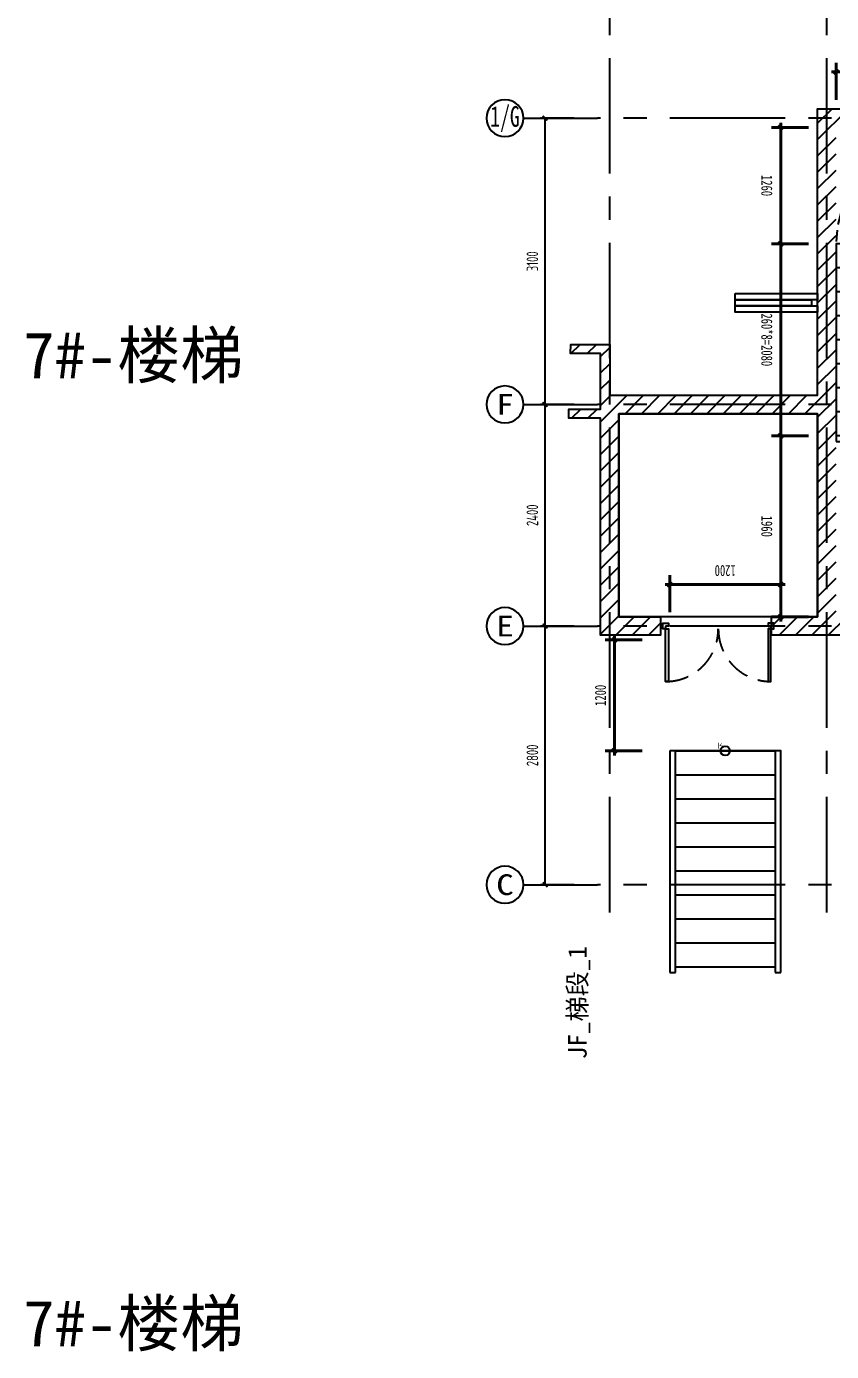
# Model space of a CAD drawing. Extents: x -678900 to 2378000, y 0 to 1840591.
# Drawn here: x -314097 to -305385, y 672621 to 686967 of the extents above; entities that cross this region are included whole.
import ezdxf
from ezdxf.enums import TextEntityAlignment as Align

# ---------------------------------------------------------------- set-up
doc = ezdxf.new("R2010")
doc.units = 0
doc.header["$LTSCALE"] = 1000
doc.header["$MEASUREMENT"] = 0
doc.header["$PDMODE"] = 1
for name, pattern in [('A10-一层平面_SEN24EA4_设计区$0$$0$HIDDEN', [0.375, 0.25, -0.125]), ('CENTER', [2, 1.25, -0.25, 0.25, -0.25]), ('HIDDEN', [0.375, 0.25, -0.125])]:
    doc.linetypes.add(name, pattern=pattern)
doc.layers.get('0').update_dxf_attribs({"linetype": 'CONTINUOUS'})
doc.layers.get('DEFPOINTS').update_dxf_attribs({"color": 8, "linetype": 'CONTINUOUS'})
for name, color, linetype in [('AD-AXIS-AXIS', 1, 'CENTER'), ('AD-AXIS-CRCL', 3, 'CONTINUOUS'), ('AD-AXIS-DIMS', 3, 'CONTINUOUS'), ('AD-AXIS-NUMB', 255, 'CONTINUOUS'), ('AD-SIGN', 195, 'CONTINUOUS'), ('AE-ELEV-4', 251, 'CONTINUOUS'), ('AE-HDWR', 8, 'CONTINUOUS'), ('AE-STAR', 51, 'CONTINUOUS'), ('AE-WALL', 255, 'CONTINUOUS'), ('AE-WALL-HACH', 15, 'CONTINUOUS'), ('AE-WIND', 11, 'CONTINUOUS'), ('C-XREF-INT', 7, 'CONTINUOUS')]:
    doc.layers.add(name, color=color, linetype=linetype)
doc.layers.add('AD-DIMS-OTSD-XK', color=61, linetype='CONTINUOUS', lineweight=40)
doc.layers.add('DEFPOINTS-1', color=251, linetype='CONTINUOUS', plot=False)
doc.styles.add('TH-STYLE1', font='', dxfattribs={"width": 0.7})
doc.styles.add('TH-STYLE2', font='', dxfattribs={"width": 0.7})
doc.styles.add('TH-STYLE3', font='TSSDENG', dxfattribs={"width": 0.7, "bigfont": 'TSSDCHN'})
doc.styles.add('仿宋字体50', font='', dxfattribs={"width": 0.7, "height": 120})
doc.styles.get('TH-STYLE1').set_extended_font_data('SimSun')
doc.styles.get('TH-STYLE2').set_extended_font_data('SimSun')
doc.styles.get('仿宋字体50').set_extended_font_data('SimSun')
doc.dimstyles.new('TH-DIM50', dxfattribs={"dimscale": 50, "dimtxt": 2.5, "dimasz": 1, "dimexe": 1, "dimexo": 1, "dimgap": 1.5, "dimtad": 1, "dimdec": 0, "dimdsep": 46, "dimtxsty": 'TH-STYLE3', "dimblk1": 'ARCHTICK', "dimblk2": 'ARCHTICK', "dimsah": 1, "dimcen": -1, "dimclrd": 256, "dimclre": 256, "dimclrt": 256, "dimazin": 0, "dimtfac": 1, "dimtdec": 0, "dimtix": 1, "dimtmove": 2, "dimatfit": 0, "dimldrblk": 'ARCHTICK', "dimfxl": 0, "dimtolj": 1, "dimtzin": 0, "dimlwd": -1, "dimlwe": -1, "dimarcsym": 0})
doc.dimstyles.new('TH-DIM50-CAD-REVIT', dxfattribs={"dimscale": 100, "dimtxt": 120, "dimasz": 0.5, "dimexe": 0.75, "dimexo": 0.5, "dimgap": 0.5, "dimtad": 1, "dimdec": 0, "dimdsep": 46, "dimtxsty": '仿宋字体50', "dimblk1": 'ARCHTICK', "dimblk2": 'ARCHTICK', "dimsah": 1, "dimcen": -1, "dimclrd": 256, "dimclre": 256, "dimclrt": 256, "dimazin": 0, "dimtfac": 1, "dimtdec": 0, "dimtix": 1, "dimtmove": 2, "dimatfit": 0, "dimldrblk": 'ARCHTICK', "dimfxl": 0, "dimtolj": 1, "dimtzin": 0, "dimlwd": -1, "dimlwe": -1, "dimarcsym": 0})

# ---------------------------------------------------------------- blocks, each defined once
blk = doc.blocks.new('DXMX_Viewblock_962519100913391582103')
at = {"layer": 'DEFPOINTS', "style": 'TH-STYLE2'}
blk.add_text('7#-楼梯', height=500, dxfattribs=at).set_placement((0, 0))
blk = doc.blocks.new('_ArchTick')
at = {"color": 0, "linetype": 'ByBlock', "const_width": 0.4}
blk.add_lwpolyline([(-0.5, -0.5), (0.5, 0.5)], dxfattribs=at)
blk = doc.blocks.new('*D358')
at = {"layer": 'AD-DIMS-OTSD-XK'}
for p, q in [((-3390, 600), (-2030, 600)), ((-3340, 300), (-3340, 700)), ((-2080, 300), (-2080, 700))]:
    blk.add_line(p, q, dxfattribs=at)
at = {"layer": 'DEFPOINTS', "color": 0}
for p in [(-2080, 600), (-3340, 200), (-2080, 200)]:
    blk.add_point(p, dxfattribs=at)
at = {"layer": 'AD-DIMS-OTSD-XK', "xscale": 50, "yscale": 50, "zscale": 50, "rotation": 180}
blk.add_blockref('_ArchTick', (-3340, 600), dxfattribs=at)
at = {"layer": 'AD-DIMS-OTSD-XK', "xscale": 50, "yscale": 50, "zscale": 50}
blk.add_blockref('_ArchTick', (-2080, 600), dxfattribs=at)
at = {"layer": 'AD-DIMS-OTSD-XK', "insert": (-2710, 750), "char_height": 120, "attachment_point": 5, "style": '仿宋字体50'}
blk.add_mtext('\\A1;1260', dxfattribs=at)
blk = doc.blocks.new('*D359')
at = {"layer": 'AD-DIMS-OTSD-XK'}
for p, q in [((-2130, 600), (50, 600)), ((-2080, 300), (-2080, 700)), ((0, 300), (0, 700))]:
    blk.add_line(p, q, dxfattribs=at)
at = {"layer": 'DEFPOINTS', "color": 0}
for p in [(0, 600), (-2080, 200), (0, 200)]:
    blk.add_point(p, dxfattribs=at)
at = {"layer": 'AD-DIMS-OTSD-XK', "xscale": 50, "yscale": 50, "zscale": 50, "rotation": 180}
blk.add_blockref('_ArchTick', (-2080, 600), dxfattribs=at)
at = {"layer": 'AD-DIMS-OTSD-XK', "xscale": 50, "yscale": 50, "zscale": 50}
blk.add_blockref('_ArchTick', (0, 600), dxfattribs=at)
at = {"layer": 'AD-DIMS-OTSD-XK', "insert": (-1040, 750), "char_height": 120, "attachment_point": 5, "style": '仿宋字体50'}
blk.add_mtext('\\A1;260*8=2080', dxfattribs=at)
blk = doc.blocks.new('*D360')
at = {"layer": 'AD-DIMS-OTSD-XK'}
for p, q in [((-50, 600), (2010, 600)), ((0, 300), (0, 700)), ((1960, 300), (1960, 700))]:
    blk.add_line(p, q, dxfattribs=at)
at = {"layer": 'DEFPOINTS', "color": 0}
for p in [(1960, 600), (0, 200), (1960, 200)]:
    blk.add_point(p, dxfattribs=at)
at = {"layer": 'AD-DIMS-OTSD-XK', "xscale": 50, "yscale": 50, "zscale": 50, "rotation": 180}
blk.add_blockref('_ArchTick', (0, 600), dxfattribs=at)
at = {"layer": 'AD-DIMS-OTSD-XK', "xscale": 50, "yscale": 50, "zscale": 50}
blk.add_blockref('_ArchTick', (1960, 600), dxfattribs=at)
at = {"layer": 'AD-DIMS-OTSD-XK', "insert": (980, 750), "char_height": 120, "attachment_point": 5, "style": '仿宋字体50'}
blk.add_mtext('\\A1;1960', dxfattribs=at)
blk = doc.blocks.new('*D361')
at = {"layer": 'AD-DIMS-OTSD-XK'}
for p, q in [((-2080, -2900), (-2080, -3300)), ((0, -2900), (0, -3300)), ((-2130, -3200), (50, -3200))]:
    blk.add_line(p, q, dxfattribs=at)
at = {"layer": 'DEFPOINTS', "color": 0}
for p in [(-2080, -2800), (0, -2800), (0, -3200)]:
    blk.add_point(p, dxfattribs=at)
at = {"layer": 'AD-DIMS-OTSD-XK', "xscale": 50, "yscale": 50, "zscale": 50, "rotation": 180}
blk.add_blockref('_ArchTick', (-2080, -3200), dxfattribs=at)
at = {"layer": 'AD-DIMS-OTSD-XK', "xscale": 50, "yscale": 50, "zscale": 50}
blk.add_blockref('_ArchTick', (0, -3200), dxfattribs=at)
at = {"layer": 'AD-DIMS-OTSD-XK', "insert": (-1040, -3350), "char_height": 120, "attachment_point": 5, "style": '仿宋字体50'}
blk.add_mtext('\\A1;260*8=2080', dxfattribs=at)
blk = doc.blocks.new('*D362')
at = {"layer": 'AD-DIMS-OTSD-XK'}
for p, q in [((-3340, -2900), (-3340, -3300)), ((-2080, -2900), (-2080, -3300)), ((-3390, -3200), (-2030, -3200))]:
    blk.add_line(p, q, dxfattribs=at)
at = {"layer": 'DEFPOINTS', "color": 0}
for p in [(-3340, -2800), (-2080, -2800), (-2080, -3200)]:
    blk.add_point(p, dxfattribs=at)
at = {"layer": 'AD-DIMS-OTSD-XK', "xscale": 50, "yscale": 50, "zscale": 50, "rotation": 180}
blk.add_blockref('_ArchTick', (-3340, -3200), dxfattribs=at)
at = {"layer": 'AD-DIMS-OTSD-XK', "xscale": 50, "yscale": 50, "zscale": 50}
blk.add_blockref('_ArchTick', (-2080, -3200), dxfattribs=at)
at = {"layer": 'AD-DIMS-OTSD-XK', "insert": (-2710, -3350), "char_height": 120, "attachment_point": 5, "style": '仿宋字体50'}
blk.add_mtext('\\A1;1260', dxfattribs=at)
blk = doc.blocks.new('*D363')
at = {"layer": 'AD-DIMS-OTSD-XK'}
for p, q in [((0, -2900), (0, -3300)), ((1960, -2900), (1960, -3300)), ((-50, -3200), (2010, -3200))]:
    blk.add_line(p, q, dxfattribs=at)
at = {"layer": 'DEFPOINTS', "color": 0}
for p in [(0, -2800), (1960, -2800), (1960, -3200)]:
    blk.add_point(p, dxfattribs=at)
at = {"layer": 'AD-DIMS-OTSD-XK', "xscale": 50, "yscale": 50, "zscale": 50, "rotation": 180}
blk.add_blockref('_ArchTick', (0, -3200), dxfattribs=at)
at = {"layer": 'AD-DIMS-OTSD-XK', "xscale": 50, "yscale": 50, "zscale": 50}
blk.add_blockref('_ArchTick', (1960, -3200), dxfattribs=at)
at = {"layer": 'AD-DIMS-OTSD-XK', "insert": (980, -3350), "char_height": 120, "attachment_point": 5, "style": '仿宋字体50'}
blk.add_mtext('\\A1;1960', dxfattribs=at)
blk = doc.blocks.new('*D364')
at = {"layer": 'AD-DIMS-OTSD-XK'}
for p, q in [((-3640, -1400), (-4040, -1400)), ((-3940, -2650), (-3940, -1350)), ((-3640, -2600), (-4040, -2600))]:
    blk.add_line(p, q, dxfattribs=at)
at = {"layer": 'DEFPOINTS', "color": 0}
for p in [(-3940, -1400), (-3540, -1400), (-3540, -2600)]:
    blk.add_point(p, dxfattribs=at)
at = {"layer": 'AD-DIMS-OTSD-XK', "xscale": 50, "yscale": 50, "zscale": 50}
for p, rotation in [((-3940, -1400), 90), ((-3940, -2600), 270)]:
    blk.add_blockref('_ArchTick', p, dxfattribs=dict(at, rotation=rotation))
at = {"layer": 'AD-DIMS-OTSD-XK', "insert": (-4090, -2000), "char_height": 120, "attachment_point": 5, "rotation": 90, "style": '仿宋字体50'}
blk.add_mtext('\\A1;1200', dxfattribs=at)
blk = doc.blocks.new('*D365')
at = {"layer": 'AD-DIMS-OTSD-XK'}
for p, q in [((-3640, -1200), (-4040, -1200)), ((-3940, -1450), (-3940, -1150)), ((-3640, -1400), (-4040, -1400))]:
    blk.add_line(p, q, dxfattribs=at)
at = {"layer": 'DEFPOINTS', "color": 0}
for p in [(-3940, -1200), (-3540, -1200), (-3540, -1400)]:
    blk.add_point(p, dxfattribs=at)
at = {"layer": 'AD-DIMS-OTSD-XK', "xscale": 50, "yscale": 50, "zscale": 50}
for p, rotation in [((-3940, -1200), 90), ((-3940, -1400), 270)]:
    blk.add_blockref('_ArchTick', p, dxfattribs=dict(at, rotation=rotation))
at = {"layer": 'AD-DIMS-OTSD-XK', "insert": (-4090, -1300), "char_height": 120, "attachment_point": 5, "rotation": 90, "style": '仿宋字体50'}
blk.add_mtext('\\A1;200', dxfattribs=at)
blk = doc.blocks.new('*D366')
at = {"layer": 'AD-DIMS-OTSD-XK'}
for p, q in [((-3640, 0), (-4040, 0)), ((-3940, -1250), (-3940, 50)), ((-3640, -1200), (-4040, -1200))]:
    blk.add_line(p, q, dxfattribs=at)
at = {"layer": 'DEFPOINTS', "color": 0}
for p in [(-3940, 0), (-3540, 0), (-3540, -1200)]:
    blk.add_point(p, dxfattribs=at)
at = {"layer": 'AD-DIMS-OTSD-XK', "xscale": 50, "yscale": 50, "zscale": 50}
for p, rotation in [((-3940, 0), 90), ((-3940, -1200), 270)]:
    blk.add_blockref('_ArchTick', p, dxfattribs=dict(at, rotation=rotation))
at = {"layer": 'AD-DIMS-OTSD-XK', "insert": (-4090, -600), "char_height": 120, "attachment_point": 5, "rotation": 90, "style": '仿宋字体50'}
blk.add_mtext('\\A1;1200', dxfattribs=at)
blk = doc.blocks.new('*D367')
at = {"layer": 'AD-DIMS-OTSD-XK'}
for p, q in [((2560, -1250), (2560, 50)), ((2260, 0), (2660, 0)), ((2260, -1200), (2660, -1200))]:
    blk.add_line(p, q, dxfattribs=at)
at = {"layer": 'DEFPOINTS', "color": 0}
for p in [(2160, 0), (2560, 0), (2160, -1200)]:
    blk.add_point(p, dxfattribs=at)
at = {"layer": 'AD-DIMS-OTSD-XK', "xscale": 50, "yscale": 50, "zscale": 50}
for p, rotation in [((2560, 0), 90), ((2560, -1200), 270)]:
    blk.add_blockref('_ArchTick', p, dxfattribs=dict(at, rotation=rotation))
at = {"layer": 'AD-DIMS-OTSD-XK', "insert": (2710, -600), "char_height": 120, "attachment_point": 5, "rotation": 90, "style": '仿宋字体50'}
blk.add_mtext('\\A1;1200', dxfattribs=at)
blk = doc.blocks.new('*D368')
at = {"layer": 'AD-DIMS-OTSD-XK'}
for p, q in [((2260, -1200), (2660, -1200)), ((2560, -1450), (2560, -1150)), ((2260, -1400), (2660, -1400))]:
    blk.add_line(p, q, dxfattribs=at)
at = {"layer": 'DEFPOINTS', "color": 0}
for p in [(2160, -1200), (2560, -1200), (2160, -1400)]:
    blk.add_point(p, dxfattribs=at)
at = {"layer": 'AD-DIMS-OTSD-XK', "xscale": 50, "yscale": 50, "zscale": 50}
for p, rotation in [((2560, -1200), 90), ((2560, -1400), 270)]:
    blk.add_blockref('_ArchTick', p, dxfattribs=dict(at, rotation=rotation))
at = {"layer": 'AD-DIMS-OTSD-XK', "insert": (2710, -1300), "char_height": 120, "attachment_point": 5, "rotation": 90, "style": '仿宋字体50'}
blk.add_mtext('\\A1;200', dxfattribs=at)
blk = doc.blocks.new('*D372')
at = {"layer": 'AD-DIMS-OTSD-XK'}
for p, q in [((2290, 600), (3590, 600)), ((2340, 300), (2340, 700)), ((3540, 300), (3540, 700))]:
    blk.add_line(p, q, dxfattribs=at)
at = {"layer": 'DEFPOINTS', "color": 0}
for p in [(3540, 600), (2340, 200), (3540, 200)]:
    blk.add_point(p, dxfattribs=at)
at = {"layer": 'AD-DIMS-OTSD-XK', "xscale": 50, "yscale": 50, "zscale": 50, "rotation": 180}
blk.add_blockref('_ArchTick', (2340, 600), dxfattribs=at)
at = {"layer": 'AD-DIMS-OTSD-XK', "xscale": 50, "yscale": 50, "zscale": 50}
blk.add_blockref('_ArchTick', (3540, 600), dxfattribs=at)
at = {"layer": 'AD-DIMS-OTSD-XK', "insert": (2940, 750), "char_height": 120, "attachment_point": 5, "style": '仿宋字体50'}
blk.add_mtext('\\A1;1200', dxfattribs=at)
blk = doc.blocks.new('*D373')
at = {"layer": 'AD-DIMS-OTSD-XK'}
for p, q in [((4140, -1250), (4140, 50)), ((3840, 0), (4240, 0)), ((3840, -1200), (4240, -1200))]:
    blk.add_line(p, q, dxfattribs=at)
at = {"layer": 'DEFPOINTS', "color": 0}
for p in [(3740, 0), (4140, 0), (3740, -1200)]:
    blk.add_point(p, dxfattribs=at)
at = {"layer": 'AD-DIMS-OTSD-XK', "xscale": 50, "yscale": 50, "zscale": 50}
for p, rotation in [((4140, 0), 90), ((4140, -1200), 270)]:
    blk.add_blockref('_ArchTick', p, dxfattribs=dict(at, rotation=rotation))
at = {"layer": 'AD-DIMS-OTSD-XK', "insert": (4290, -600), "char_height": 120, "attachment_point": 5, "rotation": 90, "style": '仿宋字体50'}
blk.add_mtext('\\A1;1200', dxfattribs=at)
blk = doc.blocks.new('_A-axiso')
blk.add_circle((0, 0), 0.5)
at = {"layer": 'AD-AXIS-NUMB', "style": 'TH-STYLE1', "width": 0.7}
blk.add_attdef('A', text='', height=0.56, dxfattribs=at).set_placement((-0.25, -0.28), (0.25, -0.28), align=Align.FIT)
blk = doc.blocks.new('*D460')
at = {"layer": 'AD-AXIS-DIMS', "ltscale": 0.5}
for p, q in [((-384, -2400), (-750, -2400)), ((-700, -5200), (-700, -2400)), ((-384, -5200), (-750, -5200))]:
    blk.add_line(p, q, dxfattribs=at)
at = {"layer": 'DEFPOINTS', "color": 0, "ltscale": 0.5}
for p in [(-700, -2400), (-334, -2400), (-334, -5200)]:
    blk.add_point(p, dxfattribs=at)
at = {"layer": 'AD-AXIS-DIMS', "ltscale": 0.5, "xscale": 50, "yscale": 50, "zscale": 50}
for p, rotation in [((-700, -2400), 89.99991781479834), ((-700, -5200), 269.9999178147983)]:
    blk.add_blockref('_ArchTick', p, dxfattribs=dict(at, rotation=rotation))
at = {"layer": 'AD-AXIS-DIMS', "ltscale": 0.5, "insert": (-837, -3800), "char_height": 125, "attachment_point": 5, "rotation": 89.9999, "style": 'TH-STYLE3'}
blk.add_mtext('\\A1;2800', dxfattribs=at)
blk = doc.blocks.new('*D461')
at = {"layer": 'AD-AXIS-DIMS', "ltscale": 0.5}
for p, q in [((-384, 0), (-750, 0)), ((-700, -2400), (-700, 0)), ((-384, -2400), (-750, -2400))]:
    blk.add_line(p, q, dxfattribs=at)
at = {"layer": 'DEFPOINTS', "color": 0, "ltscale": 0.5}
for p in [(-700, 0), (-334, 0), (-334, -2400)]:
    blk.add_point(p, dxfattribs=at)
at = {"layer": 'AD-AXIS-DIMS', "ltscale": 0.5, "xscale": 50, "yscale": 50, "zscale": 50}
for p, rotation in [((-700, 0), 89.99991781479834), ((-700, -2400), 269.9999178147983)]:
    blk.add_blockref('_ArchTick', p, dxfattribs=dict(at, rotation=rotation))
at = {"layer": 'AD-AXIS-DIMS', "ltscale": 0.5, "insert": (-837, -1200), "char_height": 125, "attachment_point": 5, "rotation": 89.9999, "style": 'TH-STYLE3'}
blk.add_mtext('\\A1;2400', dxfattribs=at)
blk = doc.blocks.new('*D462')
at = {"layer": 'AD-AXIS-DIMS', "ltscale": 0.5}
for p, q in [((-384, 3100), (-750, 3100)), ((-700, 0), (-700, 3100)), ((-384, 0), (-750, 0))]:
    blk.add_line(p, q, dxfattribs=at)
at = {"layer": 'DEFPOINTS', "color": 0, "ltscale": 0.5}
for p in [(-700, 3100), (-334, 3100), (-334, 0)]:
    blk.add_point(p, dxfattribs=at)
at = {"layer": 'AD-AXIS-DIMS', "ltscale": 0.5, "xscale": 50, "yscale": 50, "zscale": 50}
for p, rotation in [((-700, 3100), 89.99991781479838), ((-700, 0), 269.9999178147984)]:
    blk.add_blockref('_ArchTick', p, dxfattribs=dict(at, rotation=rotation))
at = {"layer": 'AD-AXIS-DIMS', "ltscale": 0.5, "insert": (-837, 1550), "char_height": 125, "attachment_point": 5, "rotation": 89.9999, "style": 'TH-STYLE3'}
blk.add_mtext('\\A1;3100', dxfattribs=at)
blk = doc.blocks.new('*U53')
for points in [[(30, 30), (60, 30), (60, 600), (30, 600)], [(1170, 30), (1140, 30), (1140, 600), (1170, 600)]]:
    blk.add_lwpolyline(points, close=True)
for points in [[(30, 0), (30, 30), (0, 30), (0, -30), (60, -30), (60, 0), (30, 0)], [(1170, 0), (1170, 30), (1200, 30), (1200, -30), (1140, -30), (1140, 0), (1170, 0)]]:
    blk.add_lwpolyline(points)
at = {"linetype": 'A10-一层平面_SEN24EA4_设计区$0$$0$HIDDEN'}
for centre, start, end in [((30, 30), 0, 90), ((1170, 30), 90, 180)]:
    blk.add_arc(centre, 570, start, end, dxfattribs=at)
blk = doc.blocks.new('LT_190929163113712782')
at = {"layer": 'AD-SIGN', "linetype": 'Continuous', "ltscale": 0.5, "flags": 128}
blk.add_lwpolyline([(0, -600, 0, 0, 0), (-2600, -600, 0, 0, 0), (-2600, -2000, 0, 0, 0), (-506, -2000, 80, 0, 0), (-156, -2000, 0, 0, 0)], format="xyseb", dxfattribs=at)
at = {"layer": 'AE-ELEV-4', "linetype": 'HIDDEN', "ltscale": 0.5, "flags": 128}
for points in [[(-2080, 0), (-2283.2, -17.8), (-2480.2, -70.6), (-2665, -156.8), (-2832.1, -273.7), (-2976.3, -417.9), (-3093.2, -585), (-3179.4, -769.8), (-3232.2, -966.8), (-3250, -1170)], [(-3250, -1170), (-3250, -1430)], [(-3250, -1430), (-3232.2, -1633.2), (-3179.4, -1830.2), (-3093.2, -2015), (-2976.3, -2182.1), (-2832.1, -2326.3), (-2665, -2443.2), (-2480.2, -2529.4), (-2283.2, -2582.2), (-2080, -2600)]]:
    blk.add_lwpolyline(points, dxfattribs=at)
at = {"layer": 'AE-STAR', "linetype": 'Continuous', "ltscale": 0.5, "flags": 128}
for points in [[(0, 0), (-2080, 0), (-2080, -1200), (0, -1200), (0, 0)], [(-1820, 0), (-1820, -1200)], [(-1560, 0), (-1560, -1200)], [(-1300, 0), (-1300, -1200)], [(-1040, 0), (-1040, -1200)], [(-780, 0), (-780, -1200)], [(-520, 0), (-520, -1200)], [(-260, 0), (-260, -1200)], [(0, 0), (0, -1200)], [(-2080, -1400), (-2080, -1200)], [(0, -1400), (0, -1200)], [(0, -1400), (-2080, -1400), (-2080, -2600), (0, -2600), (0, -1400)], [(-2080, -1400), (-2080, -2600)], [(-1820, -1400), (-1820, -2600)], [(-1560, -1400), (-1560, -2600)], [(-1300, -1400), (-1300, -2600)], [(-1040, -1400), (-1040, -2600)], [(-780, -1400), (-780, -2600)], [(-520, -1400), (-520, -2600)], [(-260, -1400), (-260, -2600)]]:
    blk.add_lwpolyline(points, dxfattribs=at)
at = {"layer": 'DEFPOINTS-1', "linetype": 'Continuous', "ltscale": 0.5, "flags": 128}
for points in [[(-2080, -1400), (-2080, -1200)], [(0, -1400), (0, -1200)]]:
    blk.add_lwpolyline(points, dxfattribs=at)
at = {"layer": 'DEFPOINTS-1'}
blk.add_circle((0, -600), 50, dxfattribs=at)
at = {"layer": 'DEFPOINTS-1', "style": 'TH-STYLE2'}
for s, height, p in [('LT', 200, (-1000, 900)), ('下', 50, (20, -580))]:
    blk.add_text(s, height=height, dxfattribs=at).set_placement(p)
at = {"layer": 'AD-DIMS-OTSD-XK'}
for base, p1, p2, angle, text, picture, middle in [((-2080, 600), (-3340, 200), (-2080, 200), 0, '1260', '*D358', (-2710, 750)), ((0, 600), (-2080, 200), (0, 200), 0, '260*8=2080', '*D359', (-1040, 750)), ((1960, 600), (0, 200), (1960, 200), 0, '1960', '*D360', (980, 750)), ((-3940, 0), (-3540, -1200), (-3540, 0), 90, '1200', '*D366', (-4090, -600)), ((2560, 0), (2160, -1200), (2160, 0), 90, '1200', '*D367', (2710, -600)), ((-3940, -1200), (-3540, -1400), (-3540, -1200), 90, '200', '*D365', (-4090, -1300)), ((2560, -1200), (2160, -1400), (2160, -1200), 90, '200', '*D368', (2710, -1300)), ((-3940, -1400), (-3540, -2600), (-3540, -1400), 90, '1200', '*D364', (-4090, -2000)), ((-2080, -3200), (-3340, -2800), (-2080, -2800), 0, '1260', '*D362', (-2710, -3350)), ((0, -3200), (-2080, -2800), (0, -2800), 0, '260*8=2080', '*D361', (-1040, -3350)), ((1960, -3200), (0, -2800), (1960, -2800), 0, '1960', '*D363', (980, -3350))]:
    dim = blk.add_linear_dim(base=base, p1=p1, p2=p2, angle=angle, text=text, dimstyle='TH-DIM50-CAD-REVIT', override={"dimtxt": 3, "dimexe": 1, "dimdle": 0.5}, dxfattribs=at)
    dim.commit()
    dim.dimension.update_dxf_attribs({"geometry": picture, "text_midpoint": middle, "dimtype": 161})
blk.add_wipeout([(0, -1400), (-2080, -1400), (-2080, -1460), (0, -1460)]).dxf.layer = 'AE-HDWR'
blk.add_wipeout([(-2080, -1460), (-2080, -1140), (-2140, -1140), (-2140, -1460)]).dxf.layer = 'AE-HDWR'
at = {"layer": 'AE-HDWR', "linetype": 'Continuous', "ltscale": 0.5, "flags": 128}
for points in [[(-2080, -1400), (-2080, -1460)], [(-2140, -1460), (-2080, -1460)]]:
    blk.add_lwpolyline(points, dxfattribs=at)
blk.add_wipeout([(0, -1140), (-2080, -1140), (-2080, -1200), (0, -1200)]).dxf.layer = 'AE-HDWR'
for points in [[(-2080, -1140), (-2140, -1140)], [(-2140, -1140), (-2140, -1460)], [(-2080, -1140), (-2080, -1200)], [(-2080, -1460), (-2080, -1140)]]:
    blk.add_lwpolyline(points, dxfattribs=at)
blk.add_wipeout([(60, -2600), (60, -1140), (0, -1140), (0, -2600)]).dxf.layer = 'AE-HDWR'
for points in [[(0, -1140), (-2080, -1140)], [(0, -1200), (0, -1140)], [(60, -1140), (0, -1140)], [(0, -1140), (0, -2600)], [(60, -2600), (60, -1140)], [(-2080, -1200), (0, -1200)], [(0, -1400), (-2080, -1400)], [(0, -1460), (0, -1400)], [(-2080, -1460), (0, -1460)], [(0, -2600), (60, -2600)]]:
    blk.add_lwpolyline(points, dxfattribs=at)
blk = doc.blocks.new('梯段_1_191015180715055035')
at = {"layer": 'AD-SIGN', "linetype": 'Continuous', "ltscale": 0.5, "flags": 128}
blk.add_lwpolyline([(2340, -600, 0, 0, 0), (506, -600, 80, 0, 0), (156, -600, 0, 0, 0)], format="xyseb", dxfattribs=at)
at = {"layer": 'AE-STAR', "linetype": 'Continuous', "ltscale": 0.5, "flags": 128}
for points in [[(2340, 0), (0, 0), (0, -1200), (2340, -1200), (2340, 0)], [(260, 0), (260, -1200)], [(520, 0), (520, -1200)], [(780, 0), (780, -1200)], [(1040, 0), (1040, -1200)], [(1300, 0), (1300, -1200)], [(1560, 0), (1560, -1200)], [(1820, 0), (1820, -1200)], [(2080, 0), (2080, -1200)], [(2340, 0), (2340, -1200)]]:
    blk.add_lwpolyline(points, dxfattribs=at)
at = {"layer": 'DEFPOINTS-1'}
blk.add_circle((2340, -600), 50, dxfattribs=at)
at = {"layer": 'DEFPOINTS-1', "style": 'TH-STYLE2'}
for s, height, p in [('JF_梯段_1', 200, (-1000, 900)), ('下', 50, (2360, -580))]:
    blk.add_text(s, height=height, dxfattribs=at).set_placement(p)
at = {"layer": 'AD-DIMS-OTSD-XK'}
for base, p1, p2, angle, picture, middle in [((3540, 600), (2340, 200), (3540, 200), 0, '*D372', (2940, 750)), ((4140, 0), (3740, -1200), (3740, 0), 90, '*D373', (4290, -600))]:
    dim = blk.add_linear_dim(base=base, p1=p1, p2=p2, angle=angle, text='1200', dimstyle='TH-DIM50-CAD-REVIT', override={"dimtxt": 3, "dimexe": 1, "dimdle": 0.5}, dxfattribs=at)
    dim.commit()
    dim.dimension.update_dxf_attribs({"geometry": picture, "text_midpoint": middle, "dimtype": 161})
for points in [[(0, 0), (-60, 0), (-60, -60), (0, -60)], [(2340, -1140), (0, -1140), (0, -1200), (2340, -1200)]]:
    blk.add_wipeout(points).dxf.layer = 'AE-HDWR'
at = {"layer": 'AE-HDWR', "linetype": 'Continuous', "ltscale": 0.5, "flags": 128}
blk.add_lwpolyline([(2340, -1200), (2340, -1140)], dxfattribs=at)
for points in [[(2340, 0), (0, 0), (0, -60), (2340, -60)], [(0, -1140), (-60, -1140), (-60, -1200), (0, -1200)]]:
    blk.add_wipeout(points).dxf.layer = 'AE-HDWR'
for points in [[(0, 0), (-60, 0)], [(-60, 0), (-60, -60)], [(2340, 0), (0, 0)], [(2340, -60), (2340, 0)], [(-60, -60), (0, -60)], [(0, -60), (2340, -60)], [(0, -1140), (-60, -1140)], [(-60, -1140), (-60, -1200)], [(2340, -1140), (0, -1140)], [(-60, -1200), (0, -1200)], [(0, -1200), (2340, -1200)]]:
    blk.add_lwpolyline(points, dxfattribs=at)
blk = doc.blocks.new('DXMX_Viewblock_7826191009182714267944')
at = {"rotation": 270}
blk.add_blockref('LT_190929163113712782', (11400, 9860), dxfattribs=at)
at = {"layer": 'DEFPOINTS', "style": 'TH-STYLE2'}
blk.add_text('7#-楼梯', height=500, dxfattribs=at).set_placement((0, 0))
at = {"layer": 'AE-WIND', "ltscale": 0.3, "flags": 128}
for points in [[(7707, 11400), (8600, 11400), (8600, 11333), (7707, 11333), (7707, 11400)], [(7707, 11332), (8534, 11332), (8534, 11268), (7707, 11268), (7707, 11332)], [(7707, 11267), (8600, 11267), (8600, 11200), (7707, 11200), (7707, 11267)]]:
    blk.add_lwpolyline(points, dxfattribs=at)
at = {"rotation": 90}
blk.add_blockref('梯段_1_191015180715055035', (7000, 4110), dxfattribs=at)
at = {"layer": 'AE-WALL-HACH'}
h = blk.add_hatch(dxfattribs=at)
h.set_pattern_fill('普通砖', color=26, scale=50, style=0)
h.set_pattern_definition([(45, (0, 89.76), (-88.3884, 88.3884), [])])
h.paths.add_polyline_path([(13300, 7900), (13750, 7900), (13750, 10100), (11600, 10100), (11600, 7900), (12100, 7900), (12100, 7700), (9950, 7700), (9950, 7900), (10050, 7900), (10050, 8600), (11400, 8600), (11400, 13200), (8800, 13200), (8800, 7900), (8900, 7900), (8900, 7700), (8100, 7700), (8100, 7900), (8600, 7900), (8600, 10100), (6450, 10100), (6450, 7900), (6900, 7900), (6900, 7700), (6250, 7700), (6250, 10050), (5906, 10050), (5908, 10150), (6250, 10150), (6250, 10750), (5925, 10750), (5928, 10850), (6350, 10850), (6350, 10300), (8600, 10300), (8600, 13400), (11600, 13400), (11600, 10300), (13850, 10300), (13850, 10850), (14750, 10850), (14750, 10050), (13950, 10050), (13950, 7700), (13300, 7700)], flags=0)
h.paths.add_polyline_path([(14650, 10150), (14650, 10750), (13950, 10750), (13950, 10150)], flags=0)
h.paths.add_polyline_path([(11400, 7900), (11400, 8500), (10150, 8500), (10150, 7900)], flags=0)
h.paths.add_polyline_path([(13000, 6300), (10900, 6300), (10900, 4900), (10200, 4900), (10200, 3400), (10000, 3400), (10000, 4900), (9750, 4900), (9750, 6500), (13200, 6500), (13200, 2118), (13000, 2118)], flags=0)
h.paths.add_polyline_path([(10700, 5100), (10700, 6300), (9950, 6300), (9950, 5100)], flags=0)
at = {"layer": 'AE-WALL', "ltscale": 0.3, "flags": 128}
blk.add_lwpolyline([(8900, 7700), (8100, 7700), (8100, 7900), (8600, 7900), (8600, 10100), (6450, 10100), (6450, 7900), (6900, 7900), (6900, 7700), (6250, 7700), (6250, 10050), (5906, 10050), (5908, 10150), (6250, 10150), (6250, 10750), (5925, 10750), (5928, 10850), (6350, 10850), (6350, 10300), (8600, 10300), (8600, 13400), (11600, 13400)], dxfattribs=at)
blk = doc.blocks.new('轴网')
at = {"layer": 'AD-AXIS-AXIS'}
for p, q in [((0, -5500, 0), (0, 4734.1, 0)), ((2350, -5500, 0), (2350, 4734.1, 0)), ((7900, 3100), (-133.8, 3100)), ((7900, 0), (-133.8, 0)), ((7900, -2400), (-133.8, -2400)), ((7900, -5200), (-133.8, -5200))]:
    blk.add_line(p, q, dxfattribs=at)
at = {"layer": 'AD-AXIS-CRCL'}
for p, q in [((-933.8, 3100), (-133.8, 3100)), ((-933.8, 0), (-133.8, 0)), ((-933.8, -2400), (-133.8, -2400)), ((-933.8, -5200), (-133.8, -5200))]:
    blk.add_line(p, q, dxfattribs=at)
ref = blk.add_blockref('_A-axiso', (-1133.8, 3100), dxfattribs=dict(at, xscale=-400, yscale=400, zscale=400, rotation=180))
ref.add_attrib('A', '1/G', dxfattribs={"layer": 'AD-AXIS-NUMB', "height": 224, "style": 'TH-STYLE1', "width": 0.7}).set_placement((-1133.8, 3100), align=Align.MIDDLE)
ref = blk.add_blockref('_A-axiso', (-1133.8, 0), dxfattribs=dict(at, xscale=-400, yscale=400, zscale=400, rotation=180))
ref.add_attrib('A', 'F', dxfattribs={"layer": 'AD-AXIS-NUMB', "height": 224, "style": 'TH-STYLE1', "width": 1.256473}).set_placement((-1133.8, 0), align=Align.MIDDLE)
ref = blk.add_blockref('_A-axiso', (-1133.8, -2400), dxfattribs=dict(at, xscale=-400, yscale=400, zscale=400, rotation=180))
ref.add_attrib('A', 'E', dxfattribs={"layer": 'AD-AXIS-NUMB', "height": 224, "style": 'TH-STYLE1', "width": 1.256473}).set_placement((-1133.8, -2400), align=Align.MIDDLE)
ref = blk.add_blockref('_A-axiso', (-1133.8, -5200), dxfattribs=dict(at, xscale=-400, yscale=400, zscale=400, rotation=180))
ref.add_attrib('A', 'C', dxfattribs={"layer": 'AD-AXIS-NUMB', "height": 224, "style": 'TH-STYLE1', "width": 1.256473}).set_placement((-1133.8, -5200), align=Align.MIDDLE)
at = {"layer": 'AD-AXIS-DIMS', "ltscale": 0.5}
for p1, p2, picture, middle in [((-333.8, 0), (-333.8, 3100), '*D462', (-837.4, 1550)), ((-333.8, -2400), (-333.8, 0), '*D461', (-837.4, -1200)), ((-333.8, -5200), (-333.8, -2400), '*D460', (-837.4, -3800))]:
    dim = blk.add_aligned_dim(p1=p1, p2=p2, distance=366.1, dimstyle='TH-DIM50', dxfattribs=at)
    dim.commit()
    dim.dimension.update_dxf_attribs({"geometry": picture, "text_midpoint": middle})

msp = doc.modelspace()

# ---------------------------------------------------------------- block references
msp.add_blockref('DXMX_Viewblock_962519100913391582103', (-314134.6, 683157.7))

# ---------------------------------------------------------------- next in the draw order: block references
msp.add_blockref('DXMX_Viewblock_7826191009182714267944', (-314134.6, 672675.1))

# ---------------------------------------------------------------- next in the draw order: linework, layer by layer
at = {"layer": 'DEFPOINTS'}
msp.add_lwpolyline([(-307684.6, 682775.1), (-305534.6, 682775.1), (-305534.6, 680575.1), (-307684.6, 680575.1)], close=True, dxfattribs=at)

# ---------------------------------------------------------------- next in the draw order: block references
at = {"layer": 'AE-WIND', "rotation": 180}
msp.add_blockref('*U53', (-306009.6, 680475.1, 0), dxfattribs=at)
at = {"layer": 'C-XREF-INT'}
msp.add_blockref('轴网', (-307784.6, 682875.1), dxfattribs=at)

doc.saveas('drawing.dxf')
